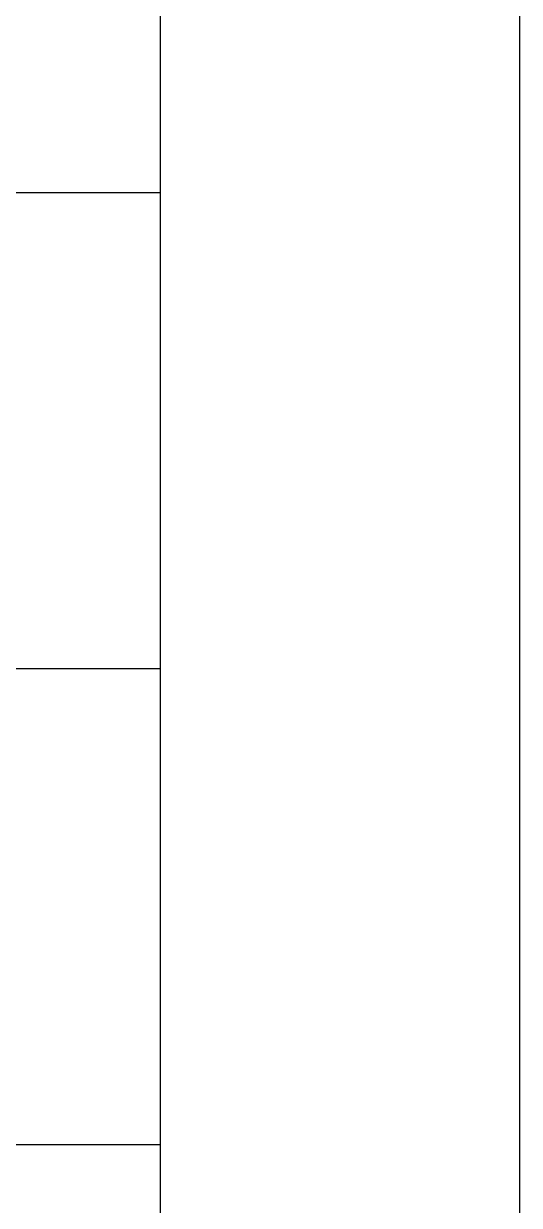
# Model space of a CAD drawing. Header units: millimetres. Extents: x 5106 to 6716, y 1990 to 3063.
# Drawn here: x 6463.3 to 6491.7, y 2619.9 to 2687.5 of the extents above; entities that cross this region are included whole.
import ezdxf
from ezdxf.enums import TextEntityAlignment as Align

# ---------------------------------------------------------------- set-up
doc = ezdxf.new("R2010")
doc.units = ezdxf.units.MM
doc.styles.add('CALIBRI', font='calibri.ttf', dxfattribs={"height": 0.125})

# ---------------------------------------------------------------- blocks, each defined once
blk = doc.blocks.new('Frame1')
at = {"color": 0}
blk.add_line((6491.652, 3041.019), (6491.652, 2012.369), dxfattribs=at)
at = {"style": 'CALIBRI'}
for tag, height, p in [('DESIGNER', 5.59, (6559.297, 2118.552)), ('REVIEWER', 5.59, (6559.297, 2085.009)), ('PAGE', 11.628, (6561.297, 2048.732))]:
    blk.add_attdef(tag, text='', height=height, dxfattribs=at).set_placement(p, align=Align.TOP_LEFT)

msp = doc.modelspace()

# ---------------------------------------------------------------- linework, layer by layer
for points in [[(6471.088, 2759.653), (6471.088, 2459.802), (6338.622, 2459.802), (6338.622, 2759.653), (6411.657, 2759.653)], [(6338.622, 2677.875), (6471.088, 2677.875)], [(6338.622, 2650.616), (6471.088, 2650.616)], [(6338.622, 2623.357), (6471.088, 2623.357)]]:
    msp.add_lwpolyline(points)

# ---------------------------------------------------------------- block references
msp.add_blockref('Frame1', (0, 0))

doc.saveas('drawing.dxf')
